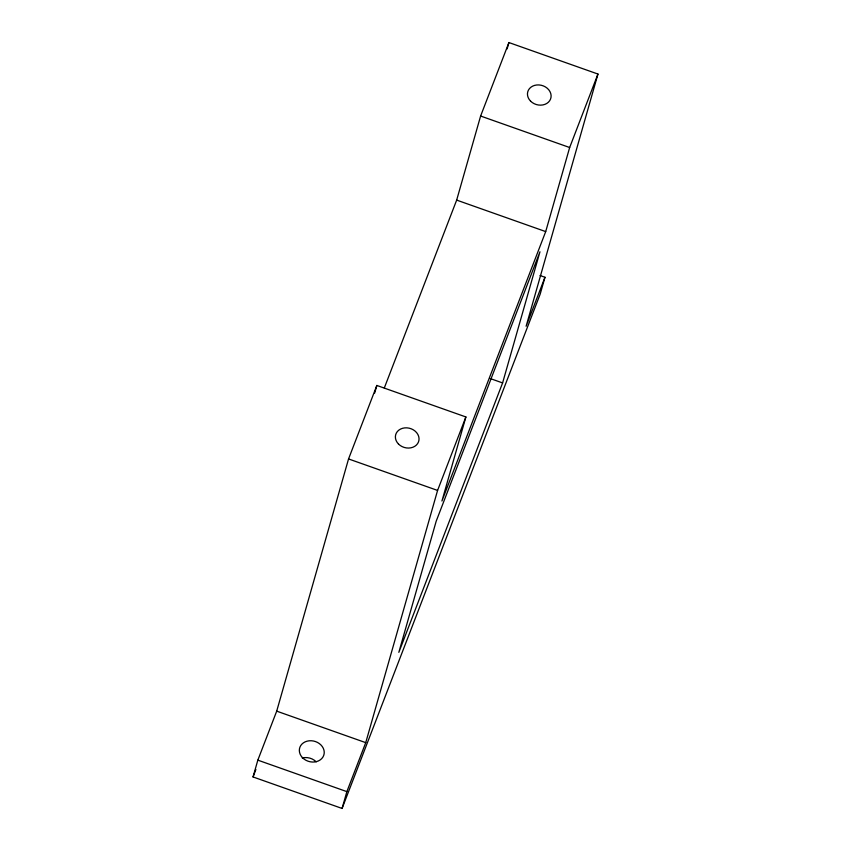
<?xml version="1.0" encoding="UTF-8"?>
<svg xmlns="http://www.w3.org/2000/svg" width="851" height="851" viewBox="0 0 851 851"><rect width="100%" height="100%" fill="white"/><g stroke="black" fill="none" stroke-linecap="round" stroke-linejoin="round"><path stroke-width="1.28" d="M540.034 275.522L544.98 277.266L540.194 294.084L342.081 808.45L253.045 776.952L257.832 760.145L276.703 711.149L348.548 458.944L376.844 385.46L465.891 416.958L441.935 501.026L545.704 231.6L569.659 147.521L597.955 74.048L508.919 42.55L480.613 116.034L456.668 200.102L384.312 387.96M374.663 393.098L376.844 385.46M507.1 48.922L508.919 42.55M342.081 808.45L346.868 791.632L365.739 742.646L437.584 490.431L465.891 416.958M502.601 382.929L539.96 251.779L436.191 521.206L398.832 652.355L502.601 382.929L490.24 378.546M597.955 74.048L526.109 326.263L544.98 277.266M253.045 776.952L255.906 769.517M480.613 116.034L569.659 147.521M456.668 200.102L545.704 231.6M348.548 458.944L437.584 490.431M276.703 711.149L365.739 742.646M257.832 760.145L346.868 791.632M302.254 758.007A12.605 10.489 15.9 0 1 316.2 761.826M530.545 101.099A11.978 9.957 15.9 0 0 550.565 99.024A11.978 9.957 15.9 0 0 536.747 84.983A11.978 9.957 15.9 0 0 530.545 101.099M398.47 444.009A11.978 9.957 15.9 0 0 418.49 441.935A11.978 9.957 15.9 0 0 404.682 427.893A11.978 9.957 15.9 0 0 398.47 444.009M302.584 757.784A12.605 10.489 15.9 0 0 323.657 755.592A12.605 10.489 15.9 0 0 309.115 740.806A12.605 10.489 15.9 0 0 302.584 757.784"/></g></svg>
